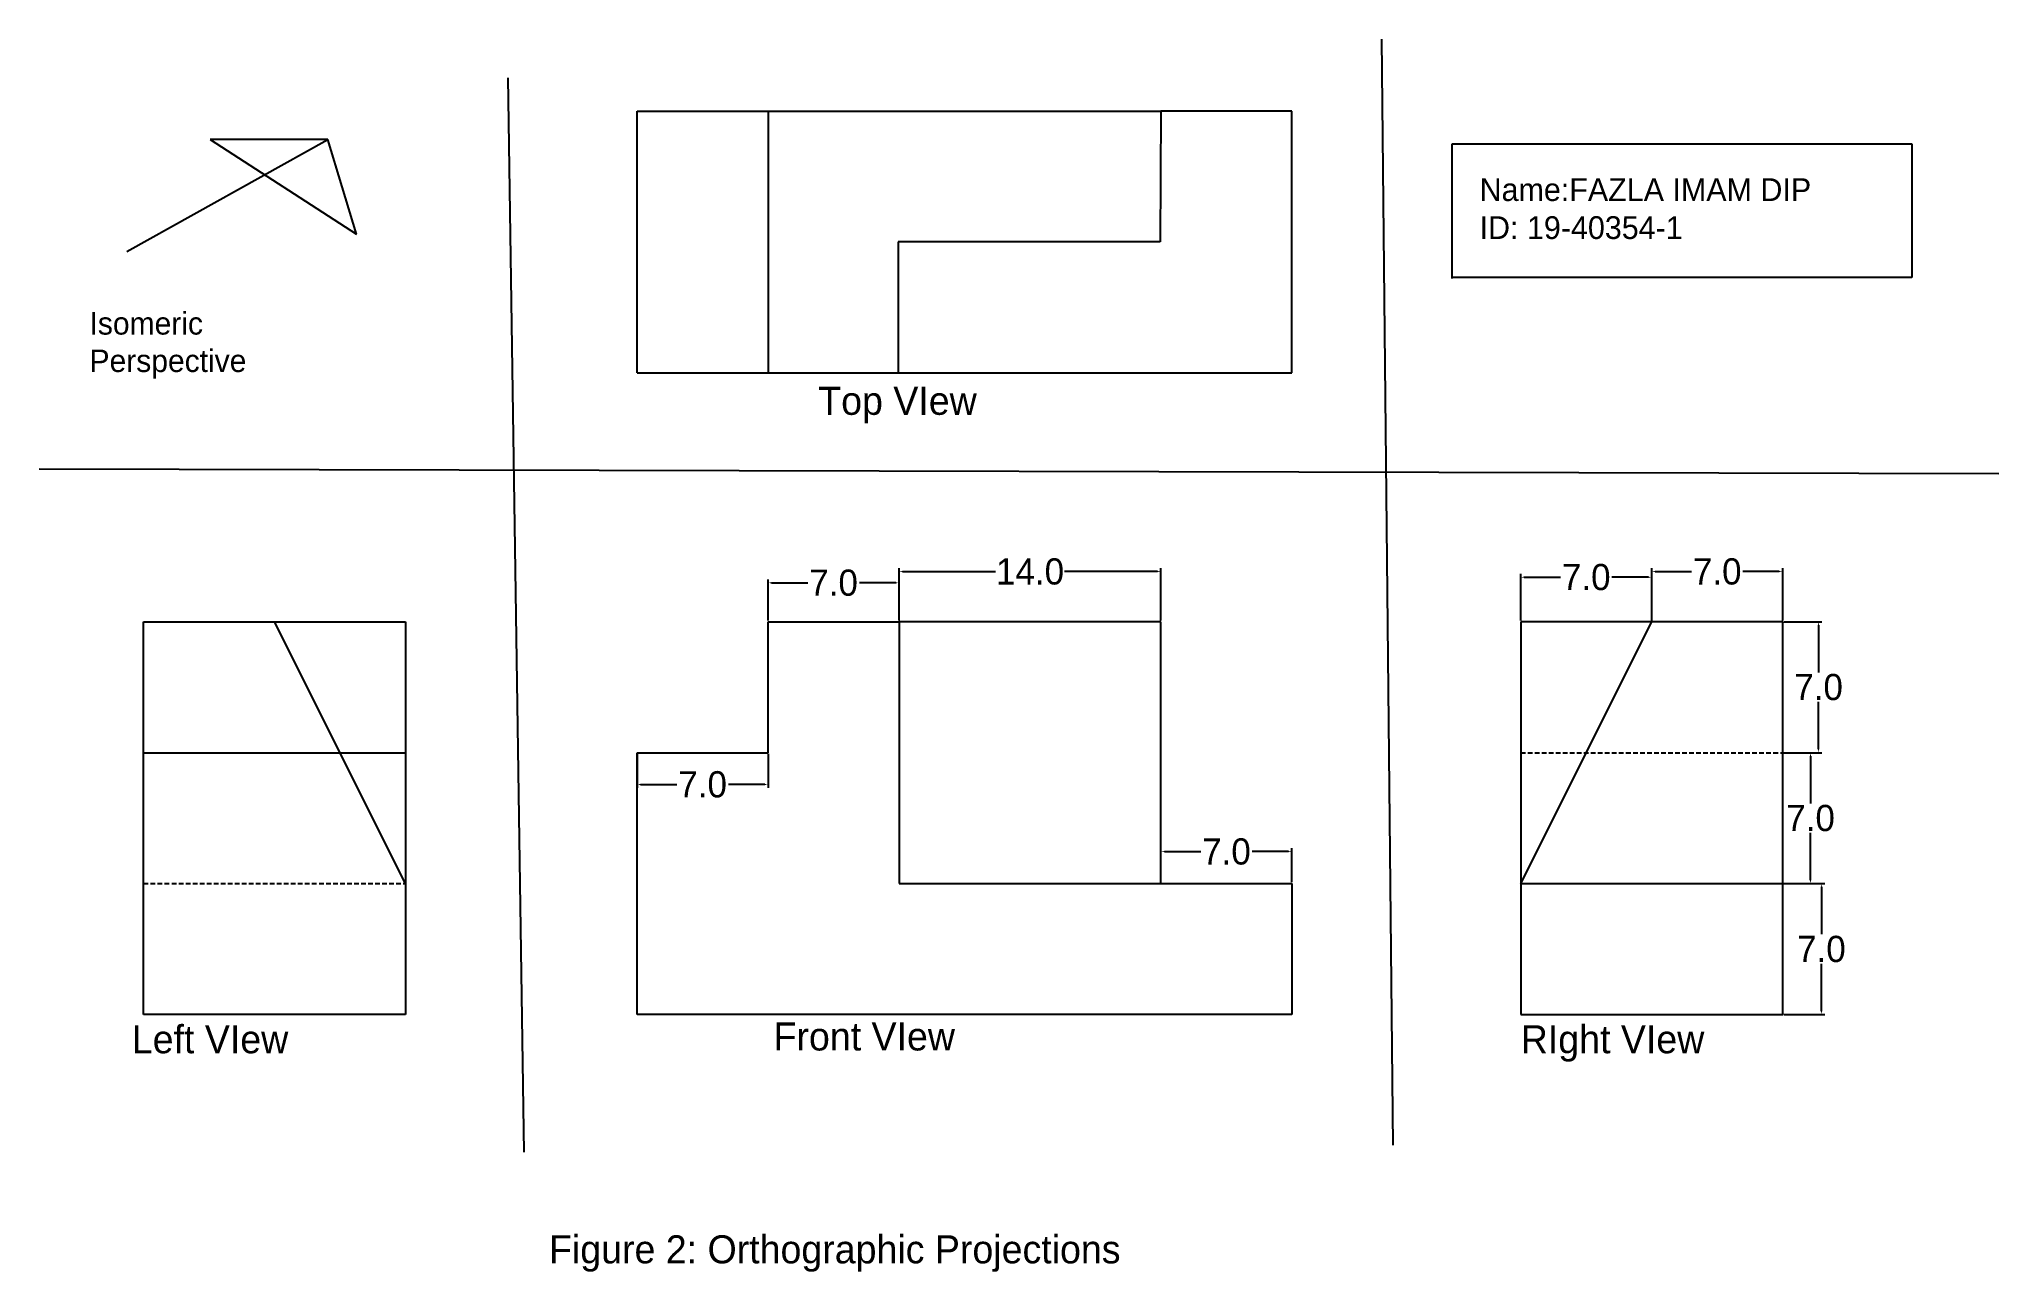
# Model space of a CAD drawing. Header units: inches. Extents: x 64 to 169, y 12 to 78.
import ezdxf

# ---------------------------------------------------------------- set-up
doc = ezdxf.new("R2010")
doc.units = ezdxf.units.IN
doc.header["$MEASUREMENT"] = 0
doc.linetypes.add('DASHED2', pattern=[0.375, 0.25, -0.125])
doc.dimstyles.get("Standard").update_dxf_attribs({"dimtxt": 1.4, "dimasz": 0.18, "dimexe": 0.18, "dimexo": 0.0625, "dimgap": 0.09, "dimtad": 0, "dimtih": 1, "dimtoh": 1, "dimdec": 1, "dimzin": 0, "dimdsep": 46, "dimtxsty": 'Standard', "dimcen": 0.09, "dimadec": 0, "dimazin": 0, "dimtfac": 1, "dimtdec": 1, "dimtofl": 0, "dimtmove": 0, "dimatfit": 3, "dimfxl": 1, "dimtolj": 1, "dimtzin": 0, "dimarcsym": 0})

# ---------------------------------------------------------------- blocks, each defined once
blk = doc.blocks.new('*D3')
at = {"color": 0, "lineweight": -2}
for p, q in [((95.83, 40.15), (95.83, 38.33)), ((102.83, 40.15), (102.83, 38.33)), ((96.01, 38.51), (97.96, 38.51)), ((102.65, 38.51), (100.71, 38.51))]:
    blk.add_line(p, q, dxfattribs=at)
at = {"color": 0}
for points in [[(96.01, 38.54), (96.01, 38.48), (95.83, 38.51)], [(102.65, 38.54), (102.65, 38.48), (102.83, 38.51)]]:
    blk.add_solid(points, dxfattribs=at)
at = {"layer": 'Defpoints', "color": 0}
for p in [(95.83, 40.21), (102.83, 40.21), (102.83, 38.51)]:
    blk.add_point(p, dxfattribs=at)
at = {"color": 0, "insert": (99.33, 38.51), "char_height": 1.4, "attachment_point": 5}
blk.add_mtext('\\A1;7.0', dxfattribs=at)
blk = doc.blocks.new('*D4')
at = {"color": 0, "lineweight": -2}
for p, q in [((102.83, 47.28), (102.83, 49.47)), ((103.01, 49.29), (104.96, 49.29)), ((109.65, 49.29), (107.71, 49.29)), ((109.83, 47.28), (109.83, 49.47))]:
    blk.add_line(p, q, dxfattribs=at)
at = {"color": 0}
for points in [[(103.01, 49.32), (103.01, 49.26), (102.83, 49.29)], [(109.65, 49.32), (109.65, 49.26), (109.83, 49.29)]]:
    blk.add_solid(points, dxfattribs=at)
at = {"layer": 'Defpoints', "color": 0}
for p in [(109.83, 49.29), (102.83, 47.21), (109.83, 47.21)]:
    blk.add_point(p, dxfattribs=at)
at = {"color": 0, "insert": (106.33, 49.29), "char_height": 1.4, "attachment_point": 5}
blk.add_mtext('\\A1;7.0', dxfattribs=at)
blk = doc.blocks.new('*D5')
at = {"color": 0, "lineweight": -2}
for p, q in [((109.83, 47.28), (109.83, 50.07)), ((110.01, 49.89), (114.99, 49.89)), ((123.65, 49.89), (118.67, 49.89)), ((123.83, 47.28), (123.83, 50.07))]:
    blk.add_line(p, q, dxfattribs=at)
at = {"color": 0}
for points in [[(110.01, 49.92), (110.01, 49.86), (109.83, 49.89)], [(123.65, 49.92), (123.65, 49.86), (123.83, 49.89)]]:
    blk.add_solid(points, dxfattribs=at)
at = {"layer": 'Defpoints', "color": 0}
for p in [(123.83, 49.89), (109.83, 47.21), (123.83, 47.21)]:
    blk.add_point(p, dxfattribs=at)
at = {"color": 0, "insert": (116.83, 49.89), "char_height": 1.4, "attachment_point": 5}
blk.add_mtext('\\A1;14.0', dxfattribs=at)
blk = doc.blocks.new('*D6')
at = {"color": 0, "lineweight": -2}
for p, q in [((123.83, 33.28), (123.83, 35.1)), ((124.01, 34.92), (125.96, 34.92)), ((130.65, 34.92), (128.71, 34.92)), ((130.83, 33.28), (130.83, 35.1))]:
    blk.add_line(p, q, dxfattribs=at)
at = {"color": 0}
for points in [[(124.01, 34.95), (124.01, 34.89), (123.83, 34.92)], [(130.65, 34.95), (130.65, 34.89), (130.83, 34.92)]]:
    blk.add_solid(points, dxfattribs=at)
at = {"layer": 'Defpoints', "color": 0}
for p in [(130.83, 34.92), (123.83, 33.21), (130.83, 33.21)]:
    blk.add_point(p, dxfattribs=at)
at = {"color": 0, "insert": (127.33, 34.92), "char_height": 1.4, "attachment_point": 5}
blk.add_mtext('\\A1;7.0', dxfattribs=at)
blk = doc.blocks.new('*D7')
at = {"color": 0, "lineweight": -2}
for p, q in [((143.06, 47.28), (143.06, 49.77)), ((143.24, 49.59), (145.19, 49.59)), ((149.88, 49.59), (147.93, 49.59)), ((150.06, 47.28), (150.06, 49.77))]:
    blk.add_line(p, q, dxfattribs=at)
at = {"color": 0}
for points in [[(143.24, 49.62), (143.24, 49.56), (143.06, 49.59)], [(149.88, 49.62), (149.88, 49.56), (150.06, 49.59)]]:
    blk.add_solid(points, dxfattribs=at)
at = {"layer": 'Defpoints', "color": 0}
for p in [(150.06, 49.59), (143.06, 47.21), (150.06, 47.21)]:
    blk.add_point(p, dxfattribs=at)
at = {"color": 0, "insert": (146.56, 49.59), "char_height": 1.4, "attachment_point": 5}
blk.add_mtext('\\A1;7.0', dxfattribs=at)
blk = doc.blocks.new('*D8')
at = {"color": 0, "lineweight": -2}
for p, q in [((150.06, 47.28), (150.06, 50.07)), ((150.24, 49.89), (152.19, 49.89)), ((156.88, 49.89), (154.93, 49.89)), ((157.06, 47.28), (157.06, 50.07))]:
    blk.add_line(p, q, dxfattribs=at)
at = {"color": 0}
for points in [[(150.24, 49.92), (150.24, 49.86), (150.06, 49.89)], [(156.88, 49.92), (156.88, 49.86), (157.06, 49.89)]]:
    blk.add_solid(points, dxfattribs=at)
at = {"layer": 'Defpoints', "color": 0}
for p in [(157.06, 49.89), (150.06, 47.21), (157.06, 47.21)]:
    blk.add_point(p, dxfattribs=at)
at = {"color": 0, "insert": (153.56, 49.89), "char_height": 1.4, "attachment_point": 5}
blk.add_mtext('\\A1;7.0', dxfattribs=at)
blk = doc.blocks.new('*D9')
at = {"color": 0, "lineweight": -2}
for p, q in [((157.12, 47.21), (159.16, 47.21)), ((158.98, 47.03), (158.98, 44.5)), ((158.98, 40.39), (158.98, 42.92)), ((157.12, 40.21), (159.16, 40.21))]:
    blk.add_line(p, q, dxfattribs=at)
at = {"color": 0}
for points in [[(158.95, 47.03), (159.01, 47.03), (158.98, 47.21)], [(158.95, 40.39), (159.01, 40.39), (158.98, 40.21)]]:
    blk.add_solid(points, dxfattribs=at)
at = {"layer": 'Defpoints', "color": 0}
for p in [(157.06, 47.21), (157.06, 40.21), (158.98, 40.21)]:
    blk.add_point(p, dxfattribs=at)
at = {"color": 0, "insert": (158.98, 43.71), "char_height": 1.4, "attachment_point": 5}
blk.add_mtext('\\A1;7.0', dxfattribs=at)
blk = doc.blocks.new('*D10')
at = {"color": 0, "lineweight": -2}
for p, q in [((157.12, 40.21), (158.73, 40.21)), ((158.55, 40.03), (158.55, 37.5)), ((158.55, 33.39), (158.55, 35.92)), ((157.12, 33.21), (158.73, 33.21))]:
    blk.add_line(p, q, dxfattribs=at)
at = {"color": 0}
for points in [[(158.52, 40.03), (158.58, 40.03), (158.55, 40.21)], [(158.52, 33.39), (158.58, 33.39), (158.55, 33.21)]]:
    blk.add_solid(points, dxfattribs=at)
at = {"layer": 'Defpoints', "color": 0}
for p in [(157.06, 40.21), (157.06, 33.21), (158.55, 33.21)]:
    blk.add_point(p, dxfattribs=at)
at = {"color": 0, "insert": (158.55, 36.71), "char_height": 1.4, "attachment_point": 5}
blk.add_mtext('\\A1;7.0', dxfattribs=at)
blk = doc.blocks.new('*D11')
at = {"color": 0, "lineweight": -2}
for p, q in [((157.12, 33.21), (159.31, 33.21)), ((159.13, 33.03), (159.13, 30.5)), ((159.13, 26.39), (159.13, 28.92)), ((157.12, 26.21), (159.31, 26.21))]:
    blk.add_line(p, q, dxfattribs=at)
at = {"color": 0}
for points in [[(159.1, 33.03), (159.16, 33.03), (159.13, 33.21)], [(159.1, 26.39), (159.16, 26.39), (159.13, 26.21)]]:
    blk.add_solid(points, dxfattribs=at)
at = {"layer": 'Defpoints', "color": 0}
for p in [(157.06, 33.21), (157.06, 26.21), (159.13, 26.21)]:
    blk.add_point(p, dxfattribs=at)
at = {"color": 0, "insert": (159.13, 29.71), "char_height": 1.4, "attachment_point": 5}
blk.add_mtext('\\A1;7.0', dxfattribs=at)

msp = doc.modelspace()

# ---------------------------------------------------------------- linework, layer by layer
for p, q in [((135.61, 78.35), (136.22, 19.23)), ((88.92, 76.28), (89.78, 18.86)), ((95.83, 60.51), (95.83, 74.51)), ((95.83, 74.51), (102.83, 74.51)), ((102.83, 74.51), (102.83, 60.51)), ((102.83, 74.51), (123.83, 74.51)), ((123.83, 74.51), (123.78, 67.51)), ((130.83, 74.51), (123.83, 74.51)), ((130.83, 60.51), (130.83, 74.51)), ((68.56, 67.01), (79.3, 72.99)), ((79.3, 72.99), (73.01, 72.99)), ((73.01, 72.99), (80.83, 67.93)), ((80.83, 67.93), (79.3, 72.99)), ((139.4, 65.55), (139.4, 72.75)), ((139.4, 72.75), (163.97, 72.75)), ((163.97, 72.75), (163.97, 65.62)), ((123.78, 67.51), (109.78, 67.51)), ((109.78, 67.51), (109.78, 60.51)), ((163.97, 65.62), (139.4, 65.62)), ((95.83, 60.51), (102.83, 60.51)), ((102.83, 60.51), (109.83, 60.51)), ((109.83, 60.51), (123.83, 60.51)), ((123.83, 60.51), (130.83, 60.51)), ((63.87, 55.39), (168.61, 55.14)), ((69.45, 40.21), (69.45, 47.21)), ((69.45, 47.21), (76.45, 47.21)), ((76.45, 47.21), (83.45, 47.21)), ((83.45, 33.21), (76.45, 47.21)), ((83.45, 47.21), (83.45, 40.21)), ((102.83, 40.21), (102.83, 47.21)), ((102.83, 47.21), (109.83, 47.21)), ((109.83, 47.21), (109.83, 33.21)), ((123.83, 47.21), (109.83, 47.21)), ((123.83, 33.21), (123.83, 47.21)), ((150.06, 47.21), (143.06, 47.21)), ((143.06, 47.21), (143.06, 40.21)), ((143.06, 33.21), (150.06, 47.21)), ((157.06, 47.21), (150.06, 47.21)), ((157.06, 40.21), (157.06, 47.21)), ((69.45, 33.21), (69.45, 40.21)), ((69.45, 40.21), (83.45, 40.21)), ((83.45, 40.21), (83.45, 33.21)), ((95.83, 40.21), (102.83, 40.21)), ((95.83, 26.21), (95.83, 40.21)), ((143.06, 40.21), (143.06, 33.21)), ((157.06, 33.21), (157.06, 40.21)), ((69.45, 26.21), (69.45, 33.21)), ((83.45, 33.21), (83.45, 26.21)), ((109.83, 33.21), (123.83, 33.21)), ((123.83, 33.21), (130.83, 33.21)), ((130.83, 33.21), (130.83, 26.21)), ((143.06, 33.21), (143.06, 26.21)), ((143.06, 33.21), (157.06, 33.21)), ((157.06, 26.21), (157.06, 33.21)), ((76.45, 26.21), (69.45, 26.21)), ((83.45, 26.21), (76.45, 26.21)), ((130.83, 26.21), (95.83, 26.21)), ((143.06, 26.21), (157.06, 26.21))]:
    msp.add_line(p, q)
at = {"linetype": 'DASHED2'}
for p, q in [((143.06, 40.21), (157.06, 40.21)), ((69.45, 33.21), (83.45, 33.21))]:
    msp.add_line(p, q, dxfattribs=at)

# ---------------------------------------------------------------- texts
for s, height, p in [('Name:FAZLA IMAM DIP', 1.217, (140.86, 69.7)), ('ID: 19-40354-1', 1.217, (140.86, 67.67)), ('Isomeric', 1.2, (66.56, 62.56)), ('Perspective', 1.2, (66.56, 60.56)), ('Top VIew', 1.5, (105.51, 58.27)), ('Left VIew', 1.5, (68.82, 24.14)), ('Front VIew', 1.5, (103.12, 24.29)), ('RIght VIew', 1.5, (143.06, 24.14)), ('Figure 2: Orthographic Projections', 1.5, (91.12, 12.91))]:
    msp.add_text(s, height=height).set_placement(p)

# ---------------------------------------------------------------- dimensions: what is measured, and where the dimension line sits
for base, p1, p2, picture, middle in [((123.83, 49.89), (109.83, 47.21), (123.83, 47.21), '*D5', (116.83, 49.89)), ((150.06, 49.59), (143.06, 47.21), (150.06, 47.21), '*D7', (146.56, 49.59)), ((157.06, 49.89), (150.06, 47.21), (157.06, 47.21), '*D8', (153.56, 49.89)), ((109.83, 49.29), (102.83, 47.21), (109.83, 47.21), '*D4', (106.33, 49.29)), ((102.83, 38.51), (95.83, 40.21), (102.83, 40.21), '*D3', (99.33, 38.51)), ((130.83, 34.92), (123.83, 33.21), (130.83, 33.21), '*D6', (127.33, 34.92))]:
    dim = msp.add_linear_dim(base=base, p1=p1, p2=p2, dimstyle='Standard')
    dim.commit()
    dim.dimension.update_dxf_attribs({"geometry": picture, "text_midpoint": middle})
for base, p1, p2, picture, middle in [((158.98, 40.21), (157.06, 47.21), (157.06, 40.21), '*D9', (158.98, 43.71)), ((158.55, 33.21), (157.06, 40.21), (157.06, 33.21), '*D10', (158.55, 36.71)), ((159.13, 26.21), (157.06, 33.21), (157.06, 26.21), '*D11', (159.13, 29.71))]:
    dim = msp.add_linear_dim(base=base, p1=p1, p2=p2, angle=90, dimstyle='Standard')
    dim.commit()
    dim.dimension.update_dxf_attribs({"geometry": picture, "text_midpoint": middle})

doc.saveas('drawing.dxf')
